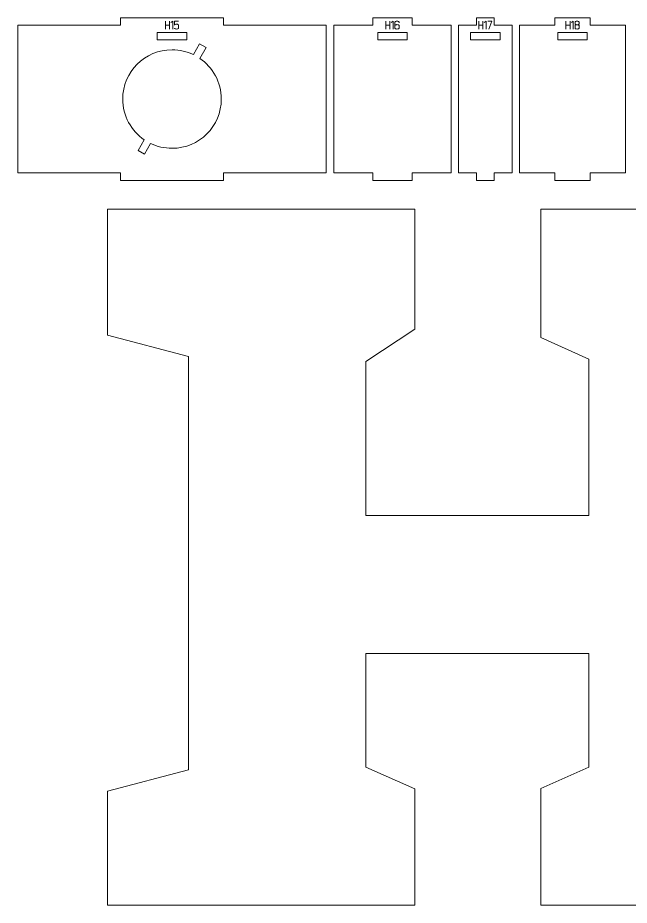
# Model space of a CAD drawing. Header units: centimetres. Extents: x -250 to 250, y -508 to 508.
# Drawn here: x -152.89 to -128.08, y -171.23 to -135.21 of the extents above; entities that cross this region are included whole.
import ezdxf

# ---------------------------------------------------------------- set-up
doc = ezdxf.new("R2010")
doc.units = ezdxf.units.CM
doc.header["$MEASUREMENT"] = 0
doc.layers.add('Capa 1', color=7, linetype='Continuous')

msp = doc.modelspace()

# ---------------------------------------------------------------- linework, layer by layer
at = {"layer": 'Capa 1', "color": 240, "lineweight": 9}
for points, knots in [([(-152.89476, -135.50568), (-152.89476, -135.50568), (-152.89476, -141.50568), (-152.89476, -141.50568), (-152.89476, -141.50568), (-148.72214, -141.50568), (-148.72214, -141.50568), (-148.72214, -141.50568), (-148.72214, -141.80568), (-148.72214, -141.80568), (-148.72214, -141.80568), (-144.54953, -141.80568), (-144.54953, -141.80568), (-144.54953, -141.80568), (-144.54953, -141.50568), (-144.54953, -141.50568), (-144.54953, -141.50568), (-140.37692, -141.50568), (-140.37692, -141.50568), (-140.37692, -141.50568), (-140.37692, -135.50568), (-140.37692, -135.50568), (-140.37692, -135.50568), (-144.54953, -135.50568), (-144.54953, -135.50568), (-144.54953, -135.50568), (-144.54953, -135.20568), (-144.54953, -135.20568), (-144.54953, -135.20568), (-148.72214, -135.20568), (-148.72214, -135.20568), (-148.72214, -135.20568), (-148.72214, -135.50568), (-148.72214, -135.50568), (-148.72214, -135.50568), (-152.89476, -135.50568), (-152.89476, -135.50568)], [0, 0, 0, 0, 0.08333333, 0.08333333, 0.08333333, 0.16666667, 0.16666667, 0.16666667, 0.25, 0.25, 0.25, 0.33333333, 0.33333333, 0.33333333, 0.41666667, 0.41666667, 0.41666667, 0.5, 0.5, 0.5, 0.58333333, 0.58333333, 0.58333333, 0.66666667, 0.66666667, 0.66666667, 0.75, 0.75, 0.75, 0.83333333, 0.83333333, 0.83333333, 0.91666667, 0.91666667, 0.91666667, 1, 1, 1, 1]), ([(-140.07692, -135.50568), (-140.07692, -135.50568), (-140.07692, -141.50568), (-140.07692, -141.50568), (-140.07692, -141.50568), (-138.48677, -141.50568), (-138.48677, -141.50568), (-138.48677, -141.50568), (-138.48677, -141.80568), (-138.48677, -141.80568), (-138.48677, -141.80568), (-136.89662, -141.80568), (-136.89662, -141.80568), (-136.89662, -141.80568), (-136.89662, -141.50568), (-136.89662, -141.50568), (-136.89662, -141.50568), (-135.30648, -141.50568), (-135.30648, -141.50568), (-135.30648, -141.50568), (-135.30648, -135.50568), (-135.30648, -135.50568), (-135.30648, -135.50568), (-136.89662, -135.50568), (-136.89662, -135.50568), (-136.89662, -135.50568), (-136.89662, -135.20568), (-136.89662, -135.20568), (-136.89662, -135.20568), (-138.48677, -135.20568), (-138.48677, -135.20568), (-138.48677, -135.20568), (-138.48677, -135.50568), (-138.48677, -135.50568), (-138.48677, -135.50568), (-140.07692, -135.50568), (-140.07692, -135.50568)], [0, 0, 0, 0, 0.08333333, 0.08333333, 0.08333333, 0.16666667, 0.16666667, 0.16666667, 0.25, 0.25, 0.25, 0.33333333, 0.33333333, 0.33333333, 0.41666667, 0.41666667, 0.41666667, 0.5, 0.5, 0.5, 0.58333333, 0.58333333, 0.58333333, 0.66666667, 0.66666667, 0.66666667, 0.75, 0.75, 0.75, 0.83333333, 0.83333333, 0.83333333, 0.91666667, 0.91666667, 0.91666667, 1, 1, 1, 1]), ([(-135.00648, -135.50568), (-135.00648, -135.50568), (-135.00648, -141.50568), (-135.00648, -141.50568), (-135.00648, -141.50568), (-134.28335, -141.50568), (-134.28335, -141.50568), (-134.28335, -141.50568), (-134.28335, -141.80568), (-134.28335, -141.80568), (-134.28335, -141.80568), (-133.56021, -141.80568), (-133.56021, -141.80568), (-133.56021, -141.80568), (-133.56021, -141.50568), (-133.56021, -141.50568), (-133.56021, -141.50568), (-132.83708, -141.50568), (-132.83708, -141.50568), (-132.83708, -141.50568), (-132.83708, -135.50568), (-132.83708, -135.50568), (-132.83708, -135.50568), (-133.56021, -135.50568), (-133.56021, -135.50568), (-133.56021, -135.50568), (-133.56021, -135.20568), (-133.56021, -135.20568), (-133.56021, -135.20568), (-134.28335, -135.20568), (-134.28335, -135.20568), (-134.28335, -135.20568), (-134.28335, -135.50568), (-134.28335, -135.50568), (-134.28335, -135.50568), (-135.00648, -135.50568), (-135.00648, -135.50568)], [0, 0, 0, 0, 0.08333333, 0.08333333, 0.08333333, 0.16666667, 0.16666667, 0.16666667, 0.25, 0.25, 0.25, 0.33333333, 0.33333333, 0.33333333, 0.41666667, 0.41666667, 0.41666667, 0.5, 0.5, 0.5, 0.58333333, 0.58333333, 0.58333333, 0.66666667, 0.66666667, 0.66666667, 0.75, 0.75, 0.75, 0.83333333, 0.83333333, 0.83333333, 0.91666667, 0.91666667, 0.91666667, 1, 1, 1, 1]), ([(-132.53708, -135.50568), (-132.53708, -135.50568), (-132.53708, -141.50568), (-132.53708, -141.50568), (-132.53708, -141.50568), (-131.1029, -141.50568), (-131.1029, -141.50568), (-131.1029, -141.50568), (-131.1029, -141.80568), (-131.1029, -141.80568), (-131.1029, -141.80568), (-129.66872, -141.80568), (-129.66872, -141.80568), (-129.66872, -141.80568), (-129.66872, -141.50568), (-129.66872, -141.50568), (-129.66872, -141.50568), (-128.23454, -141.50568), (-128.23454, -141.50568), (-128.23454, -141.50568), (-128.23454, -135.50568), (-128.23454, -135.50568), (-128.23454, -135.50568), (-129.66872, -135.50568), (-129.66872, -135.50568), (-129.66872, -135.50568), (-129.66872, -135.20568), (-129.66872, -135.20568), (-129.66872, -135.20568), (-131.1029, -135.20568), (-131.1029, -135.20568), (-131.1029, -135.20568), (-131.1029, -135.50568), (-131.1029, -135.50568), (-131.1029, -135.50568), (-132.53708, -135.50568), (-132.53708, -135.50568)], [0, 0, 0, 0, 0.08333333, 0.08333333, 0.08333333, 0.16666667, 0.16666667, 0.16666667, 0.25, 0.25, 0.25, 0.33333333, 0.33333333, 0.33333333, 0.41666667, 0.41666667, 0.41666667, 0.5, 0.5, 0.5, 0.58333333, 0.58333333, 0.58333333, 0.66666667, 0.66666667, 0.66666667, 0.75, 0.75, 0.75, 0.83333333, 0.83333333, 0.83333333, 0.91666667, 0.91666667, 0.91666667, 1, 1, 1, 1]), ([(-147.23584, -135.80591), (-147.23584, -135.80591), (-146.03584, -135.80591), (-146.03584, -135.80591), (-146.03584, -135.80591), (-146.03584, -136.10591), (-146.03584, -136.10591), (-146.03584, -136.10591), (-147.23584, -136.10591), (-147.23584, -136.10591), (-147.23584, -136.10591), (-147.23584, -135.80591), (-147.23584, -135.80591)], [0, 0, 0, 0, 0.25, 0.25, 0.25, 0.5, 0.5, 0.5, 0.75, 0.75, 0.75, 1, 1, 1, 1]), ([(-138.2917, -135.80591), (-138.2917, -135.80591), (-137.0917, -135.80591), (-137.0917, -135.80591), (-137.0917, -135.80591), (-137.0917, -136.10591), (-137.0917, -136.10591), (-137.0917, -136.10591), (-138.2917, -136.10591), (-138.2917, -136.10591), (-138.2917, -136.10591), (-138.2917, -135.80591), (-138.2917, -135.80591)], [0, 0, 0, 0, 0.25, 0.25, 0.25, 0.5, 0.5, 0.5, 0.75, 0.75, 0.75, 1, 1, 1, 1]), ([(-134.52178, -135.80591), (-134.52178, -135.80591), (-133.32178, -135.80591), (-133.32178, -135.80591), (-133.32178, -135.80591), (-133.32178, -136.10591), (-133.32178, -136.10591), (-133.32178, -136.10591), (-134.52178, -136.10591), (-134.52178, -136.10591), (-134.52178, -136.10591), (-134.52178, -135.80591), (-134.52178, -135.80591)], [0, 0, 0, 0, 0.25, 0.25, 0.25, 0.5, 0.5, 0.5, 0.75, 0.75, 0.75, 1, 1, 1, 1]), ([(-130.98581, -135.80591), (-130.98581, -135.80591), (-129.78581, -135.80591), (-129.78581, -135.80591), (-129.78581, -135.80591), (-129.78581, -136.10591), (-129.78581, -136.10591), (-129.78581, -136.10591), (-130.98581, -136.10591), (-130.98581, -136.10591), (-130.98581, -136.10591), (-130.98581, -135.80591), (-130.98581, -135.80591)], [0, 0, 0, 0, 0.25, 0.25, 0.25, 0.5, 0.5, 0.5, 0.75, 0.75, 0.75, 1, 1, 1, 1]), ([(-146.63584, -136.50568), (-146.32501, -136.50568), (-146.03075, -136.57659), (-145.76833, -136.70311), (-145.76833, -136.70311), (-145.51574, -136.26562), (-145.51574, -136.26562), (-145.51574, -136.26562), (-145.25594, -136.41562), (-145.25594, -136.41562), (-145.25594, -136.41562), (-145.50871, -136.85343), (-145.50871, -136.85343), (-144.98175, -137.21361), (-144.63584, -137.81921), (-144.63584, -138.50568), (-144.63584, -139.61025), (-145.53127, -140.50568), (-146.63584, -140.50568), (-146.94667, -140.50568), (-147.24095, -140.43479), (-147.50335, -140.30825), (-147.50335, -140.30825), (-147.75594, -140.74574), (-147.75594, -140.74574), (-147.75594, -140.74574), (-148.01574, -140.59574), (-148.01574, -140.59574), (-148.01574, -140.59574), (-147.76297, -140.15793), (-147.76297, -140.15793), (-148.28993, -139.79775), (-148.63584, -139.19215), (-148.63584, -138.50568), (-148.63584, -137.40111), (-147.74041, -136.50568), (-146.63584, -136.50568)], [0, 0, 0, 0, 0.08333333, 0.08333333, 0.08333333, 0.16666667, 0.16666667, 0.16666667, 0.25, 0.25, 0.25, 0.33333333, 0.33333333, 0.33333333, 0.41666667, 0.41666667, 0.41666667, 0.5, 0.5, 0.5, 0.58333333, 0.58333333, 0.58333333, 0.66666667, 0.66666667, 0.66666667, 0.75, 0.75, 0.75, 0.83333333, 0.83333333, 0.83333333, 0.91666667, 0.91666667, 0.91666667, 1, 1, 1, 1])]:
    msp.add_open_spline(points, degree=3, knots=knots, dxfattribs=at)
at = {"layer": 'Capa 1', "color": 114, "lineweight": 9}
for points, knots in [([(-146.90184, -135.66288), (-146.90184, -135.66288), (-146.90184, -135.34644), (-146.90184, -135.34644), (-146.90184, -135.34644), (-146.90184, -135.50237), (-146.90184, -135.50237), (-146.90184, -135.50237), (-146.73766, -135.50237), (-146.73766, -135.50237), (-146.73766, -135.50237), (-146.73766, -135.34644), (-146.73766, -135.34644), (-146.73766, -135.34644), (-146.73766, -135.66288), (-146.73766, -135.66288), (-146.73766, -135.66288), (-146.73766, -135.50237), (-146.73766, -135.50237), (-146.73766, -135.50237), (-146.90184, -135.50237), (-146.90184, -135.50237), (-146.90184, -135.50237), (-146.90184, -135.66288), (-146.90184, -135.66288)], [0, 0, 0, 0, 0.125, 0.125, 0.125, 0.25, 0.25, 0.25, 0.375, 0.375, 0.375, 0.5, 0.5, 0.5, 0.625, 0.625, 0.625, 0.75, 0.75, 0.75, 0.875, 0.875, 0.875, 1, 1, 1, 1]), ([(-146.60558, -135.34598), (-146.60558, -135.34598), (-146.68171, -135.39872), (-146.68171, -135.39872), (-146.68171, -135.39872), (-146.60558, -135.34598), (-146.60558, -135.34598), (-146.60558, -135.34598), (-146.60558, -135.66288), (-146.60558, -135.66288), (-146.60558, -135.66288), (-146.60558, -135.34598), (-146.60558, -135.34598)], [0, 0, 0, 0, 0.25, 0.25, 0.25, 0.5, 0.5, 0.5, 0.75, 0.75, 0.75, 1, 1, 1, 1]), ([(-146.4524, -135.66288), (-146.47594, -135.66288), (-146.49559, -135.65944), (-146.51133, -135.65256), (-146.52708, -135.64568), (-146.53495, -135.63735), (-146.53495, -135.62757), (-146.53495, -135.63735), (-146.52708, -135.64568), (-146.51133, -135.65256), (-146.49559, -135.65944), (-146.47594, -135.66288), (-146.4524, -135.66288), (-146.42886, -135.66288), (-146.40921, -135.65944), (-146.39347, -135.65256), (-146.37772, -135.64568), (-146.36985, -135.63735), (-146.36985, -135.62757), (-146.36985, -135.62757), (-146.36985, -135.50191), (-146.36985, -135.50191), (-146.36985, -135.49212), (-146.37772, -135.48379), (-146.39347, -135.47691), (-146.40921, -135.47003), (-146.42886, -135.46659), (-146.4524, -135.46659), (-146.4738, -135.46843), (-146.49031, -135.47088), (-146.50193, -135.47393), (-146.51355, -135.47699), (-146.52455, -135.48632), (-146.53495, -135.50191), (-146.53495, -135.50191), (-146.53495, -135.34644), (-146.53495, -135.34644), (-146.53495, -135.34644), (-146.37535, -135.34644), (-146.37535, -135.34644), (-146.37535, -135.34644), (-146.53495, -135.34644), (-146.53495, -135.34644), (-146.53495, -135.34644), (-146.53495, -135.50191), (-146.53495, -135.50191), (-146.52455, -135.48632), (-146.51355, -135.47699), (-146.50193, -135.47393), (-146.49031, -135.47088), (-146.4738, -135.46843), (-146.4524, -135.46659), (-146.42886, -135.46659), (-146.40921, -135.47003), (-146.39347, -135.47691), (-146.37772, -135.48379), (-146.36985, -135.49212), (-146.36985, -135.50191), (-146.36985, -135.50191), (-146.36985, -135.62757), (-146.36985, -135.62757), (-146.36985, -135.63735), (-146.37772, -135.64568), (-146.39347, -135.65256), (-146.40921, -135.65944), (-146.42886, -135.66288), (-146.4524, -135.66288)], [0, 0, 0, 0, 0.04545455, 0.04545455, 0.04545455, 0.09090909, 0.09090909, 0.09090909, 0.13636364, 0.13636364, 0.13636364, 0.18181818, 0.18181818, 0.18181818, 0.22727273, 0.22727273, 0.22727273, 0.27272727, 0.27272727, 0.27272727, 0.31818182, 0.31818182, 0.31818182, 0.36363636, 0.36363636, 0.36363636, 0.40909091, 0.40909091, 0.40909091, 0.45454545, 0.45454545, 0.45454545, 0.5, 0.5, 0.5, 0.54545455, 0.54545455, 0.54545455, 0.59090909, 0.59090909, 0.59090909, 0.63636364, 0.63636364, 0.63636364, 0.68181818, 0.68181818, 0.68181818, 0.72727273, 0.72727273, 0.72727273, 0.77272727, 0.77272727, 0.77272727, 0.81818182, 0.81818182, 0.81818182, 0.86363636, 0.86363636, 0.86363636, 0.90909091, 0.90909091, 0.90909091, 0.95454545, 0.95454545, 0.95454545, 1, 1, 1, 1]), ([(-137.9577, -135.66288), (-137.9577, -135.66288), (-137.9577, -135.34644), (-137.9577, -135.34644), (-137.9577, -135.34644), (-137.9577, -135.50237), (-137.9577, -135.50237), (-137.9577, -135.50237), (-137.79352, -135.50237), (-137.79352, -135.50237), (-137.79352, -135.50237), (-137.79352, -135.34644), (-137.79352, -135.34644), (-137.79352, -135.34644), (-137.79352, -135.66288), (-137.79352, -135.66288), (-137.79352, -135.66288), (-137.79352, -135.50237), (-137.79352, -135.50237), (-137.79352, -135.50237), (-137.9577, -135.50237), (-137.9577, -135.50237), (-137.9577, -135.50237), (-137.9577, -135.66288), (-137.9577, -135.66288)], [0, 0, 0, 0, 0.125, 0.125, 0.125, 0.25, 0.25, 0.25, 0.375, 0.375, 0.375, 0.5, 0.5, 0.5, 0.625, 0.625, 0.625, 0.75, 0.75, 0.75, 0.875, 0.875, 0.875, 1, 1, 1, 1]), ([(-137.66144, -135.34598), (-137.66144, -135.34598), (-137.73757, -135.39872), (-137.73757, -135.39872), (-137.73757, -135.39872), (-137.66144, -135.34598), (-137.66144, -135.34598), (-137.66144, -135.34598), (-137.66144, -135.66288), (-137.66144, -135.66288), (-137.66144, -135.66288), (-137.66144, -135.34598), (-137.66144, -135.34598)], [0, 0, 0, 0, 0.25, 0.25, 0.25, 0.5, 0.5, 0.5, 0.75, 0.75, 0.75, 1, 1, 1, 1]), ([(-137.50826, -135.66288), (-137.5318, -135.66288), (-137.55145, -135.65944), (-137.56719, -135.65256), (-137.58294, -135.64568), (-137.59081, -135.63735), (-137.59081, -135.62757), (-137.59081, -135.62757), (-137.59081, -135.52071), (-137.59081, -135.52071), (-137.59081, -135.52071), (-137.59081, -135.38175), (-137.59081, -135.38175), (-137.59081, -135.37197), (-137.58294, -135.36364), (-137.56719, -135.35676), (-137.55145, -135.34988), (-137.5318, -135.34644), (-137.50826, -135.34644), (-137.48472, -135.34644), (-137.46507, -135.34988), (-137.44933, -135.35676), (-137.43358, -135.36364), (-137.42571, -135.37197), (-137.42571, -135.38175), (-137.42571, -135.38175), (-137.42571, -135.40743), (-137.42571, -135.40743), (-137.42571, -135.40743), (-137.42571, -135.38175), (-137.42571, -135.38175), (-137.42571, -135.37197), (-137.43358, -135.36364), (-137.44933, -135.35676), (-137.46507, -135.34988), (-137.48472, -135.34644), (-137.50826, -135.34644), (-137.5318, -135.34644), (-137.55145, -135.34988), (-137.56719, -135.35676), (-137.58294, -135.36364), (-137.59081, -135.37197), (-137.59081, -135.38175), (-137.59081, -135.38175), (-137.59081, -135.52071), (-137.59081, -135.52071), (-137.59081, -135.51154), (-137.58126, -135.50336), (-137.56215, -135.49618), (-137.54304, -135.48899), (-137.52508, -135.4854), (-137.50826, -135.4854), (-137.48472, -135.4854), (-137.46507, -135.48884), (-137.44933, -135.49572), (-137.43358, -135.5026), (-137.42571, -135.51093), (-137.42571, -135.52071), (-137.42571, -135.52071), (-137.42571, -135.62757), (-137.42571, -135.62757), (-137.42571, -135.63735), (-137.43358, -135.64568), (-137.44933, -135.65256), (-137.46507, -135.65944), (-137.48472, -135.66288), (-137.50826, -135.66288)], [0, 0, 0, 0, 0.04545455, 0.04545455, 0.04545455, 0.09090909, 0.09090909, 0.09090909, 0.13636364, 0.13636364, 0.13636364, 0.18181818, 0.18181818, 0.18181818, 0.22727273, 0.22727273, 0.22727273, 0.27272727, 0.27272727, 0.27272727, 0.31818182, 0.31818182, 0.31818182, 0.36363636, 0.36363636, 0.36363636, 0.40909091, 0.40909091, 0.40909091, 0.45454545, 0.45454545, 0.45454545, 0.5, 0.5, 0.5, 0.54545455, 0.54545455, 0.54545455, 0.59090909, 0.59090909, 0.59090909, 0.63636364, 0.63636364, 0.63636364, 0.68181818, 0.68181818, 0.68181818, 0.72727273, 0.72727273, 0.72727273, 0.77272727, 0.77272727, 0.77272727, 0.81818182, 0.81818182, 0.81818182, 0.86363636, 0.86363636, 0.86363636, 0.90909091, 0.90909091, 0.90909091, 0.95454545, 0.95454545, 0.95454545, 1, 1, 1, 1]), ([(-134.18503, -135.66288), (-134.18503, -135.66288), (-134.18503, -135.34644), (-134.18503, -135.34644), (-134.18503, -135.34644), (-134.18503, -135.50237), (-134.18503, -135.50237), (-134.18503, -135.50237), (-134.02085, -135.50237), (-134.02085, -135.50237), (-134.02085, -135.50237), (-134.02085, -135.34644), (-134.02085, -135.34644), (-134.02085, -135.34644), (-134.02085, -135.66288), (-134.02085, -135.66288), (-134.02085, -135.66288), (-134.02085, -135.50237), (-134.02085, -135.50237), (-134.02085, -135.50237), (-134.18503, -135.50237), (-134.18503, -135.50237), (-134.18503, -135.50237), (-134.18503, -135.66288), (-134.18503, -135.66288)], [0, 0, 0, 0, 0.125, 0.125, 0.125, 0.25, 0.25, 0.25, 0.375, 0.375, 0.375, 0.5, 0.5, 0.5, 0.625, 0.625, 0.625, 0.75, 0.75, 0.75, 0.875, 0.875, 0.875, 1, 1, 1, 1]), ([(-133.88877, -135.34598), (-133.88877, -135.34598), (-133.9649, -135.39872), (-133.9649, -135.39872), (-133.9649, -135.39872), (-133.88877, -135.34598), (-133.88877, -135.34598), (-133.88877, -135.34598), (-133.88877, -135.66288), (-133.88877, -135.66288), (-133.88877, -135.66288), (-133.88877, -135.34598), (-133.88877, -135.34598)], [0, 0, 0, 0, 0.25, 0.25, 0.25, 0.5, 0.5, 0.5, 0.75, 0.75, 0.75, 1, 1, 1, 1]), ([(-133.77962, -135.66288), (-133.77962, -135.66288), (-133.65854, -135.34644), (-133.65854, -135.34644), (-133.65854, -135.34644), (-133.81814, -135.34644), (-133.81814, -135.34644), (-133.81814, -135.34644), (-133.65854, -135.34644), (-133.65854, -135.34644), (-133.65854, -135.34644), (-133.77962, -135.66288), (-133.77962, -135.66288)], [0, 0, 0, 0, 0.25, 0.25, 0.25, 0.5, 0.5, 0.5, 0.75, 0.75, 0.75, 1, 1, 1, 1]), ([(-130.65181, -135.66288), (-130.65181, -135.66288), (-130.65181, -135.34644), (-130.65181, -135.34644), (-130.65181, -135.34644), (-130.65181, -135.50237), (-130.65181, -135.50237), (-130.65181, -135.50237), (-130.48763, -135.50237), (-130.48763, -135.50237), (-130.48763, -135.50237), (-130.48763, -135.34644), (-130.48763, -135.34644), (-130.48763, -135.34644), (-130.48763, -135.66288), (-130.48763, -135.66288), (-130.48763, -135.66288), (-130.48763, -135.50237), (-130.48763, -135.50237), (-130.48763, -135.50237), (-130.65181, -135.50237), (-130.65181, -135.50237), (-130.65181, -135.50237), (-130.65181, -135.66288), (-130.65181, -135.66288)], [0, 0, 0, 0, 0.125, 0.125, 0.125, 0.25, 0.25, 0.25, 0.375, 0.375, 0.375, 0.5, 0.5, 0.5, 0.625, 0.625, 0.625, 0.75, 0.75, 0.75, 0.875, 0.875, 0.875, 1, 1, 1, 1]), ([(-130.35555, -135.34598), (-130.35555, -135.34598), (-130.43168, -135.39872), (-130.43168, -135.39872), (-130.43168, -135.39872), (-130.35555, -135.34598), (-130.35555, -135.34598), (-130.35555, -135.34598), (-130.35555, -135.66288), (-130.35555, -135.66288), (-130.35555, -135.66288), (-130.35555, -135.34598), (-130.35555, -135.34598)], [0, 0, 0, 0, 0.25, 0.25, 0.25, 0.5, 0.5, 0.5, 0.75, 0.75, 0.75, 1, 1, 1, 1]), ([(-130.28492, -135.45605), (-130.28492, -135.464), (-130.27926, -135.47118), (-130.26795, -135.4776), (-130.25664, -135.48402), (-130.23478, -135.4883), (-130.20237, -135.49044), (-130.16996, -135.4883), (-130.1481, -135.48402), (-130.13679, -135.4776), (-130.12548, -135.47118), (-130.11982, -135.464), (-130.11982, -135.45605), (-130.11982, -135.45605), (-130.11982, -135.38175), (-130.11982, -135.38175), (-130.11982, -135.37197), (-130.12769, -135.36364), (-130.14344, -135.35676), (-130.15918, -135.34988), (-130.17883, -135.34644), (-130.20237, -135.34644), (-130.22591, -135.34644), (-130.24556, -135.34988), (-130.2613, -135.35676), (-130.27705, -135.36364), (-130.28492, -135.37197), (-130.28492, -135.38175), (-130.28492, -135.38175), (-130.28492, -135.45605), (-130.28492, -135.45605)], [0, 0, 0, 0, 0.1, 0.1, 0.1, 0.2, 0.2, 0.2, 0.3, 0.3, 0.3, 0.4, 0.4, 0.4, 0.5, 0.5, 0.5, 0.6, 0.6, 0.6, 0.7, 0.7, 0.7, 0.8, 0.8, 0.8, 0.9, 0.9, 0.9, 1, 1, 1, 1]), ([(-130.20237, -135.66288), (-130.22591, -135.66288), (-130.24556, -135.65944), (-130.2613, -135.65256), (-130.27705, -135.64568), (-130.28492, -135.63735), (-130.28492, -135.62757), (-130.28492, -135.62757), (-130.28492, -135.52438), (-130.28492, -135.52438), (-130.28492, -135.51612), (-130.27926, -135.50894), (-130.26795, -135.50283), (-130.25664, -135.49671), (-130.23478, -135.49258), (-130.20237, -135.49044), (-130.23478, -135.4883), (-130.25664, -135.48402), (-130.26795, -135.4776), (-130.27926, -135.47118), (-130.28492, -135.464), (-130.28492, -135.45605), (-130.28492, -135.45605), (-130.28492, -135.38175), (-130.28492, -135.38175), (-130.28492, -135.37197), (-130.27705, -135.36364), (-130.2613, -135.35676), (-130.24556, -135.34988), (-130.22591, -135.34644), (-130.20237, -135.34644), (-130.17883, -135.34644), (-130.15918, -135.34988), (-130.14344, -135.35676), (-130.12769, -135.36364), (-130.11982, -135.37197), (-130.11982, -135.38175), (-130.11982, -135.38175), (-130.11982, -135.45605), (-130.11982, -135.45605), (-130.11982, -135.464), (-130.12548, -135.47118), (-130.13679, -135.4776), (-130.1481, -135.48402), (-130.16996, -135.4883), (-130.20237, -135.49044), (-130.16996, -135.49258), (-130.1481, -135.49671), (-130.13679, -135.50283), (-130.12548, -135.50894), (-130.11982, -135.51612), (-130.11982, -135.52438), (-130.11982, -135.52438), (-130.11982, -135.62757), (-130.11982, -135.62757), (-130.11982, -135.63735), (-130.12769, -135.64568), (-130.14344, -135.65256), (-130.15918, -135.65944), (-130.17883, -135.66288), (-130.20237, -135.66288)], [0, 0, 0, 0, 0.05, 0.05, 0.05, 0.1, 0.1, 0.1, 0.15, 0.15, 0.15, 0.2, 0.2, 0.2, 0.25, 0.25, 0.25, 0.3, 0.3, 0.3, 0.35, 0.35, 0.35, 0.4, 0.4, 0.4, 0.45, 0.45, 0.45, 0.5, 0.5, 0.5, 0.55, 0.55, 0.55, 0.6, 0.6, 0.6, 0.65, 0.65, 0.65, 0.7, 0.7, 0.7, 0.75, 0.75, 0.75, 0.8, 0.8, 0.8, 0.85, 0.85, 0.85, 0.9, 0.9, 0.9, 0.95, 0.95, 0.95, 1, 1, 1, 1]), ([(-137.59081, -135.62757), (-137.59081, -135.63735), (-137.58294, -135.64568), (-137.56719, -135.65256), (-137.55145, -135.65944), (-137.5318, -135.66288), (-137.50826, -135.66288), (-137.48472, -135.66288), (-137.46507, -135.65944), (-137.44933, -135.65256), (-137.43358, -135.64568), (-137.42571, -135.63735), (-137.42571, -135.62757), (-137.42571, -135.62757), (-137.42571, -135.52071), (-137.42571, -135.52071), (-137.42571, -135.51093), (-137.43358, -135.5026), (-137.44933, -135.49572), (-137.46507, -135.48884), (-137.48472, -135.4854), (-137.50826, -135.4854), (-137.52508, -135.4854), (-137.54304, -135.48899), (-137.56215, -135.49618), (-137.58126, -135.50336), (-137.59081, -135.51154), (-137.59081, -135.52071), (-137.59081, -135.52071), (-137.59081, -135.62757), (-137.59081, -135.62757)], [0, 0, 0, 0, 0.1, 0.1, 0.1, 0.2, 0.2, 0.2, 0.3, 0.3, 0.3, 0.4, 0.4, 0.4, 0.5, 0.5, 0.5, 0.6, 0.6, 0.6, 0.7, 0.7, 0.7, 0.8, 0.8, 0.8, 0.9, 0.9, 0.9, 1, 1, 1, 1]), ([(-130.28492, -135.62757), (-130.28492, -135.63735), (-130.27705, -135.64568), (-130.2613, -135.65256), (-130.24556, -135.65944), (-130.22591, -135.66288), (-130.20237, -135.66288), (-130.17883, -135.66288), (-130.15918, -135.65944), (-130.14344, -135.65256), (-130.12769, -135.64568), (-130.11982, -135.63735), (-130.11982, -135.62757), (-130.11982, -135.62757), (-130.11982, -135.52438), (-130.11982, -135.52438), (-130.11982, -135.51612), (-130.12548, -135.50894), (-130.13679, -135.50283), (-130.1481, -135.49671), (-130.16996, -135.49258), (-130.20237, -135.49044), (-130.23478, -135.49258), (-130.25664, -135.49671), (-130.26795, -135.50283), (-130.27926, -135.50894), (-130.28492, -135.51612), (-130.28492, -135.52438), (-130.28492, -135.52438), (-130.28492, -135.62757), (-130.28492, -135.62757)], [0, 0, 0, 0, 0.1, 0.1, 0.1, 0.2, 0.2, 0.2, 0.3, 0.3, 0.3, 0.4, 0.4, 0.4, 0.5, 0.5, 0.5, 0.6, 0.6, 0.6, 0.7, 0.7, 0.7, 0.8, 0.8, 0.8, 0.9, 0.9, 0.9, 1, 1, 1, 1]), ([(-122.48201, -148.95569), (-122.48201, -148.95569), (-122.48201, -165.73395), (-122.48201, -165.73395), (-122.48201, -165.73395), (-119.19833, -166.60352), (-119.19833, -166.60352), (-119.19833, -166.60352), (-119.19833, -171.23289), (-119.19833, -171.23289), (-119.19833, -171.23289), (-131.66764, -171.23289), (-131.66764, -171.23289), (-131.66764, -171.23289), (-131.66764, -166.49752), (-131.66764, -166.49752), (-131.66764, -166.49752), (-129.72335, -165.62795), (-129.72335, -165.62795), (-129.72335, -165.62795), (-129.72335, -161.01549), (-129.72335, -161.01549), (-129.72335, -161.01549), (-138.77081, -161.01549), (-138.77081, -161.01549), (-138.77081, -161.01549), (-138.77081, -165.63301), (-138.77081, -165.63301), (-138.77081, -165.63301), (-136.78332, -166.50258), (-136.78332, -166.50258), (-136.78332, -166.50258), (-136.78332, -171.23289), (-136.78332, -171.23289), (-136.78332, -171.23289), (-149.25264, -171.23289), (-149.25264, -171.23289), (-149.25264, -171.23289), (-149.25264, -166.60352), (-149.25264, -166.60352), (-149.25264, -166.60352), (-145.96895, -165.73395), (-145.96895, -165.73395), (-145.96895, -165.73395), (-145.96895, -148.95568), (-145.96895, -148.95568), (-145.96895, -148.95568), (-149.25264, -148.0861), (-149.25264, -148.0861), (-149.25264, -148.0861), (-149.25264, -142.97847), (-149.25264, -142.97847), (-149.25264, -142.97847), (-136.78332, -142.97847), (-136.78332, -142.97847), (-136.78332, -142.97847), (-136.78332, -147.85191), (-136.78332, -147.85191), (-136.78332, -147.85191), (-138.77081, -149.15627), (-138.77081, -149.15627), (-138.77081, -149.15627), (-138.77081, -155.41325), (-138.77081, -155.41325), (-138.77081, -155.41325), (-129.72335, -155.41325), (-129.72335, -155.41325), (-129.72335, -155.41325), (-129.72335, -149.06167), (-129.72335, -149.06167), (-129.72335, -149.06167), (-131.66764, -148.19209), (-131.66764, -148.19209), (-131.66764, -148.19209), (-131.66764, -142.97847), (-131.66764, -142.97847), (-131.66764, -142.97847), (-119.19833, -142.97847), (-119.19833, -142.97847), (-119.19833, -142.97847), (-119.19833, -148.08611), (-119.19833, -148.08611), (-119.19833, -148.08611), (-122.48201, -148.95569), (-122.48201, -148.95569)], [0, 0, 0, 0, 0.03571429, 0.03571429, 0.03571429, 0.07142857, 0.07142857, 0.07142857, 0.10714286, 0.10714286, 0.10714286, 0.14285714, 0.14285714, 0.14285714, 0.17857143, 0.17857143, 0.17857143, 0.21428571, 0.21428571, 0.21428571, 0.25, 0.25, 0.25, 0.28571429, 0.28571429, 0.28571429, 0.32142857, 0.32142857, 0.32142857, 0.35714286, 0.35714286, 0.35714286, 0.39285714, 0.39285714, 0.39285714, 0.42857143, 0.42857143, 0.42857143, 0.46428571, 0.46428571, 0.46428571, 0.5, 0.5, 0.5, 0.53571429, 0.53571429, 0.53571429, 0.57142857, 0.57142857, 0.57142857, 0.60714286, 0.60714286, 0.60714286, 0.64285714, 0.64285714, 0.64285714, 0.67857143, 0.67857143, 0.67857143, 0.71428571, 0.71428571, 0.71428571, 0.75, 0.75, 0.75, 0.78571429, 0.78571429, 0.78571429, 0.82142857, 0.82142857, 0.82142857, 0.85714286, 0.85714286, 0.85714286, 0.89285714, 0.89285714, 0.89285714, 0.92857143, 0.92857143, 0.92857143, 0.96428571, 0.96428571, 0.96428571, 1, 1, 1, 1])]:
    msp.add_open_spline(points, degree=3, knots=knots, dxfattribs=at)

doc.saveas('drawing.dxf')
